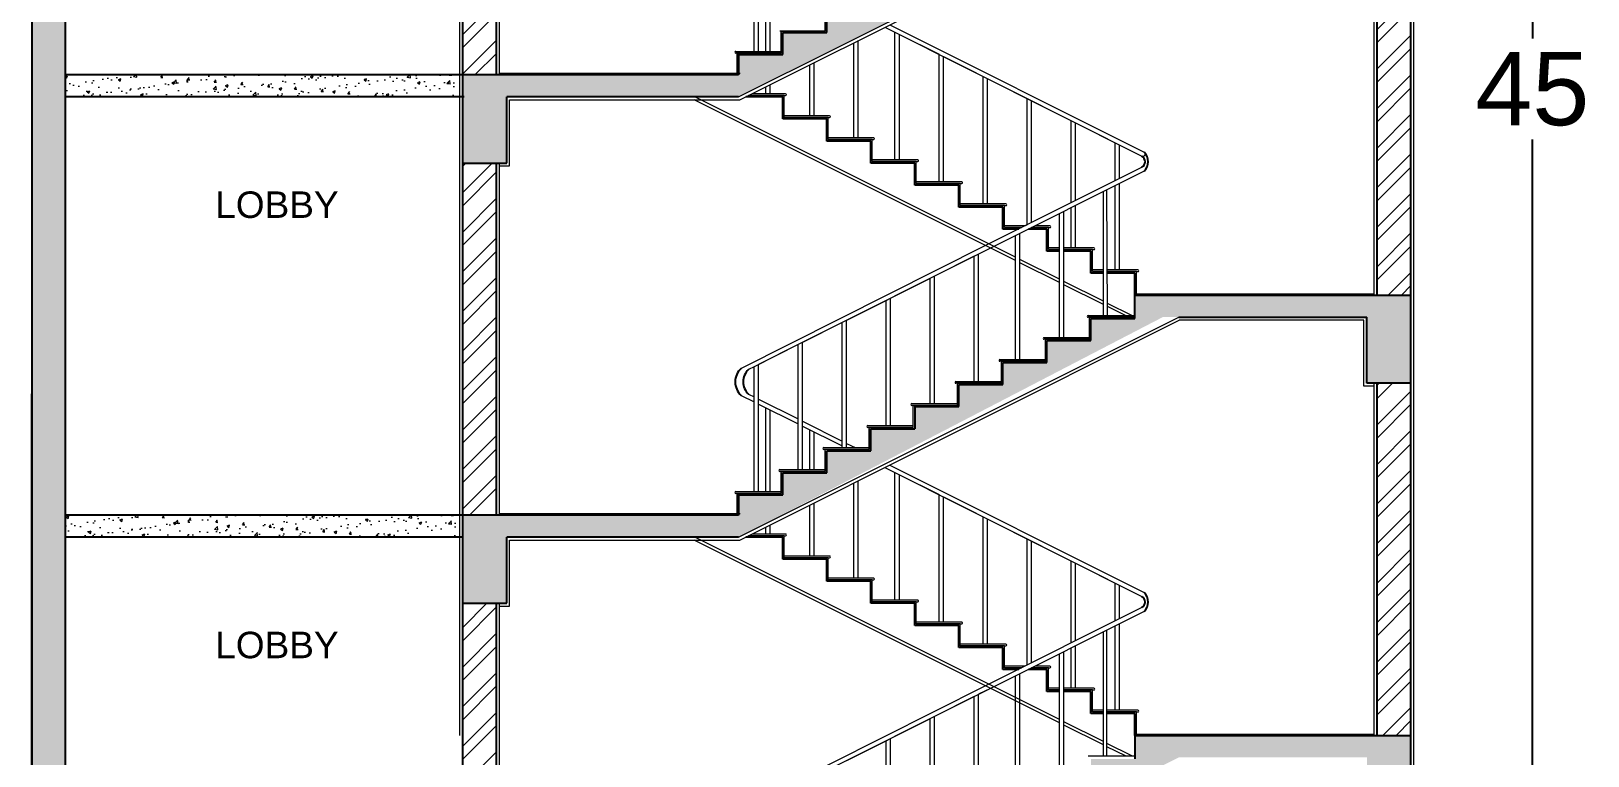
# Model space of a CAD drawing. Header units: metres. Extents: x 29392 to 32022, y 3934 to 33962.
# Drawn here: x 29749.95 to 29760.56, y 4075.76 to 4080.7 of the extents above; entities that cross this region are included whole.
import ezdxf

# ---------------------------------------------------------------- set-up
doc = ezdxf.new("R2010")
doc.units = ezdxf.units.M
for name, color, linetype, lineweight in [('HATCH', 250, 'Continuous', 13), ('Layer2', 7, 'Continuous', 5), ('PLASTER', 252, 'Continuous', 15)]:
    doc.layers.add(name, color=color, linetype=linetype, lineweight=lineweight)
doc.styles.get("Standard").update_dxf_attribs({"font": 'arial.ttf'})
doc.dimstyles.get("Standard").update_dxf_attribs({"dimtxt": 0.1, "dimasz": 0.18, "dimexe": 0.18, "dimexo": 0.0625, "dimgap": 0.09, "dimtad": 0, "dimtih": 1, "dimtoh": 1, "dimdec": 1, "dimzin": 0, "dimdsep": 46, "dimtxsty": 'Standard', "dimcen": 0.09, "dimadec": 0, "dimazin": 0, "dimtfac": 1, "dimtdec": 1, "dimtofl": 0, "dimtmove": 0, "dimatfit": 3, "dimfxl": 1, "dimtolj": 1, "dimtzin": 0, "dimarcsym": 0})

# ---------------------------------------------------------------- blocks, each defined once
blk = doc.blocks.new('*D276')
at = {"color": 0, "lineweight": -2, "transparency": 16777216}
for p, q in [((29759.433, 4102.828), (29760.357, 4102.828)), ((29760.177, 4102.648), (29760.177, 4080.645)), ((29760.177, 4057.955), (29760.177, 4079.957)), ((29759.433, 4057.775), (29760.357, 4057.775))]:
    blk.add_line(p, q, dxfattribs=at)
at = {"color": 0, "transparency": 16777216}
for points in [[(29760.147, 4102.648), (29760.207, 4102.648), (29760.177, 4102.828)], [(29760.147, 4057.955), (29760.207, 4057.955), (29760.177, 4057.775)]]:
    blk.add_solid(points, dxfattribs=at)
at = {"layer": 'Defpoints', "color": 0, "transparency": 16777216}
for p in [(29759.37, 4102.828), (29760.177, 4102.828), (29759.37, 4057.775)]:
    blk.add_point(p, dxfattribs=at)
at = {"color": 0, "transparency": 16777216, "insert": (29760.177, 4080.301), "char_height": 0.5, "attachment_point": 5}
blk.add_mtext('\\A1;45', dxfattribs=at)

msp = doc.modelspace()

# ---------------------------------------------------------------- hatches: boundary and pattern name
at = {"layer": 'HATCH', "transparency": 16777216}
h = msp.add_hatch(dxfattribs=at)
h.set_pattern_fill('AR-CONC', color=256, scale=0.001)
h.set_pattern_definition([(50, (27799.91952, 3402.4453), (0.182184669, -0.015939086), [0.01905, -0.20955]), (355, (27799.91952, 3402.4453), (-0.035243421, 0.191056845), [0.01524, -0.167640584]), (100.451445, (27799.9347, 3402.44397), (0.146941247, 0.175117752), [0.016190009, -0.178090245]), (46.1842, (27799.91952, 3402.4961), (0.27107904, -0.042042328), [0.028575, -0.314325]), (96.635558, (27799.9421, 3402.4926), (0.237404134, 0.247426125), [0.024285023, -0.26713561]), (351.184151, (27799.91952, 3402.4961), (0.237404134, 0.247426125), [0.022859967, -0.251459732]), (21, (27799.94492, 3402.4834), (0.151614391, -0.102265198), [0.01905, -0.20955]), (326, (27799.94492, 3402.4834), (0.061802028, 0.184187966), [0.01524, -0.16764]), (71.451445, (27799.95755, 3402.47488), (0.21341642, 0.081922769), [0.016190009, -0.178089938]), (37.5, (27799.919516, 3402.4453), (0.0030886033, 0.0845550389), [0, -0.165608, 0, -0.17018, 0, -0.168275]), (7.5, (27799.91952, 3402.4453), (0.0668196625, 0.100180575), [0, -0.097028, 0, -0.161798, 0, -0.064135]), (327.5, (27799.862874, 3402.4453), (0.1355905952, -0.005728744), [0, -0.0635, 0, -0.19812, 0, -0.26289]), (317.5, (27799.83747, 3402.4453), (0.1481291814, 0.025426491), [0, -0.08255, 0, -0.131572, 0, -0.18669])])
h.paths.add_polyline_path([(29749.951, 4058.675), (29750.181, 4058.675), (29750.181, 4055.683), (29750.185, 4055.631), (29750.18, 4055.973), (29750.18, 4055.931), (29750.19, 4055.772), (29750.19, 4055.879), (29750.19, 4098.397), (29750.19, 4098.397), (29749.958, 4098.397)])
h = msp.add_hatch(dxfattribs=at)
h.set_pattern_fill('ANSI32', color=256, scale=0.02)
h.set_pattern_definition([(45, (28953.65283, 3789.53923), (-0.13470384, 0.13470384), []), (45, (28953.74263, 3789.53923), (-0.13470384, 0.13470384), [])])
h.paths.add_polyline_path([(29753.12, 4080.397), (29752.89, 4080.397), (29752.89, 4083.847), (29753.12, 4083.847)])
h.paths.add_polyline_path([(29753.12, 4077.397), (29752.89, 4077.397), (29752.89, 4079.797), (29753.12, 4079.797), (29753.12, 4079.777)])
h.paths.add_polyline_path([(29759.35, 4078.897), (29759.12, 4078.897), (29759.12, 4081.297), (29759.35, 4081.297)])
h.paths.add_polyline_path([(29759.35, 4078.297), (29759.35, 4075.897), (29759.12, 4075.897), (29759.12, 4078.297)])
h.paths.add_polyline_path([(29759.35, 4075.297), (29759.35, 4072.897), (29759.12, 4072.897), (29759.12, 4075.297)])
h.paths.add_polyline_path([(29753.12, 4071.397), (29752.89, 4071.397), (29752.89, 4073.797), (29753.12, 4073.797), (29753.12, 4073.777)])
h.paths.add_polyline_path([(29752.89, 4074.397), (29752.89, 4076.797), (29753.12, 4076.797), (29753.12, 4076.777), (29753.12, 4074.397)])
h = msp.add_hatch(dxfattribs=at)
h.set_pattern_fill('AR-CONC', color=256, scale=0.001)
h.set_pattern_definition([(50, (28953.65283, 3807.53923), (0.18218467, -0.015939086), [0.01905, -0.20955]), (355, (28953.65283, 3807.53923), (-0.03524342, 0.191056845), [0.01524, -0.167640584]), (100.451445, (28953.66801, 3807.5379), (0.146941247, 0.175117752), [0.01619001, -0.178090245]), (46.1842, (28953.65283, 3807.59003), (0.27107904, -0.04204233), [0.028575, -0.314325]), (96.635558, (28953.67542, 3807.58652), (0.23740413, 0.247426125), [0.02428502, -0.26713561]), (351.18415, (28953.65283, 3807.59003), (0.23740413, 0.24742612), [0.02285997, -0.25145973]), (21, (28953.67823, 3807.57733), (0.15161439, -0.102265198), [0.01905, -0.20955]), (326, (28953.67823, 3807.57733), (0.06180203, 0.184187966), [0.01524, -0.16764]), (71.451445, (28953.69087, 3807.5688), (0.21341642, 0.08192277), [0.01619001, -0.178089938]), (37.5, (28953.65283, 3807.53923), (0.0030886033, 0.084555039), [0, -0.165608, 0, -0.17018, 0, -0.168275]), (7.5, (28953.65283, 3807.53923), (0.0668196625, 0.100180575), [0, -0.097028, 0, -0.161798, 0, -0.064135]), (327.5, (28953.59619, 3807.53923), (0.135590595, -0.005728744), [0, -0.0635, 0, -0.19812, 0, -0.26289]), (317.5, (28953.57079, 3807.53923), (0.148129181, 0.025426491), [0, -0.08255, 0, -0.131572, 0, -0.18669])])
h.paths.add_polyline_path([(29759.05, 4078.747), (29757.659, 4078.747), (29754.77, 4077.247), (29753.19, 4077.247), (29753.19, 4076.797), (29752.89, 4076.797), (29752.89, 4077.397), (29754.77, 4077.397), (29754.77, 4077.537), (29755.07, 4077.537), (29755.07, 4077.687), (29755.37, 4077.687), (29755.37, 4077.837), (29755.67, 4077.837), (29755.67, 4077.945), (29755.67, 4077.987), (29755.97, 4077.987), (29755.97, 4078.137), (29756.27, 4078.137), (29756.27, 4078.287), (29756.57, 4078.287), (29756.57, 4078.437), (29756.87, 4078.437), (29756.87, 4078.587), (29757.17, 4078.587), (29757.17, 4078.737), (29757.47, 4078.737), (29757.47, 4078.897), (29757.48, 4078.897), (29759.35, 4078.897), (29759.35, 4078.297), (29759.05, 4078.297)])
h.paths.add_polyline_path([(29759.05, 4081.747), (29757.769, 4081.747), (29754.769, 4080.247), (29753.19, 4080.247), (29753.19, 4079.797), (29752.89, 4079.797), (29752.89, 4080.397), (29754.77, 4080.397), (29754.78, 4080.407), (29754.77, 4080.407), (29754.77, 4080.537), (29755.07, 4080.537), (29755.07, 4080.687), (29755.37, 4080.687), (29755.37, 4080.837), (29755.67, 4080.837), (29755.67, 4080.945), (29755.67, 4080.987), (29755.97, 4080.987), (29755.97, 4081.137), (29756.27, 4081.137), (29756.27, 4081.287), (29756.57, 4081.287), (29756.57, 4081.437), (29756.87, 4081.437), (29756.87, 4081.587), (29757.17, 4081.587), (29757.17, 4081.737), (29757.445, 4081.737), (29757.47, 4081.737), (29757.47, 4081.897), (29759.35, 4081.897), (29759.35, 4081.297), (29759.05, 4081.297)])
h = msp.add_hatch(dxfattribs=at)
h.set_pattern_fill('AR-CONC', color=256, scale=0.001)
h.set_pattern_definition([(50, (27799.91952, 3360.4453), (0.182184669, -0.015939086), [0.01905, -0.20955]), (355, (27799.91952, 3360.4453), (-0.035243421, 0.191056845), [0.01524, -0.167640584]), (100.451445, (27799.9347, 3360.44397), (0.146941247, 0.175117752), [0.016190009, -0.178090245]), (46.1842, (27799.91952, 3360.4961), (0.27107904, -0.042042328), [0.028575, -0.314325]), (96.635558, (27799.9421, 3360.4926), (0.237404134, 0.247426125), [0.024285023, -0.26713561]), (351.184151, (27799.91952, 3360.4961), (0.237404134, 0.247426125), [0.022859967, -0.251459732]), (21, (27799.94492, 3360.4834), (0.151614391, -0.102265198), [0.01905, -0.20955]), (326, (27799.94492, 3360.4834), (0.061802028, 0.184187966), [0.01524, -0.16764]), (71.451445, (27799.95755, 3360.47488), (0.21341642, 0.081922769), [0.016190009, -0.178089938]), (37.5, (27799.919516, 3360.4453), (0.0030886033, 0.0845550389), [0, -0.165608, 0, -0.17018, 0, -0.168275]), (7.5, (27799.91952, 3360.4453), (0.0668196625, 0.100180575), [0, -0.097028, 0, -0.161798, 0, -0.064135]), (327.5, (27799.862874, 3360.4453), (0.1355905952, -0.005728744), [0, -0.0635, 0, -0.19812, 0, -0.26289]), (317.5, (27799.83747, 3360.4453), (0.1481291814, 0.025426491), [0, -0.08255, 0, -0.131572, 0, -0.18669])])
h.paths.add_polyline_path([(29750.19, 4080.397), (29752.88, 4080.397), (29752.88, 4080.247), (29750.19, 4080.247)])
h = msp.add_hatch(dxfattribs=at)
h.set_pattern_fill('AR-CONC', color=256, scale=0.001)
h.set_pattern_definition([(50, (27799.92952, 3357.4453), (0.182184669, -0.015939086), [0.01905, -0.20955]), (355, (27799.92952, 3357.4453), (-0.035243421, 0.191056845), [0.01524, -0.167640584]), (100.451445, (27799.9447, 3357.44397), (0.146941247, 0.175117752), [0.016190009, -0.178090245]), (46.1842, (27799.92952, 3357.4961), (0.27107904, -0.042042328), [0.028575, -0.314325]), (96.635558, (27799.9521, 3357.4926), (0.237404134, 0.247426125), [0.024285023, -0.26713561]), (351.184151, (27799.92952, 3357.4961), (0.237404134, 0.247426125), [0.022859967, -0.251459732]), (21, (27799.95492, 3357.4834), (0.151614391, -0.102265198), [0.01905, -0.20955]), (326, (27799.95492, 3357.4834), (0.061802028, 0.184187966), [0.01524, -0.16764]), (71.451445, (27799.96755, 3357.47488), (0.21341642, 0.081922769), [0.016190009, -0.178089938]), (37.5, (27799.929516, 3357.4453), (0.0030886033, 0.0845550389), [0, -0.165608, 0, -0.17018, 0, -0.168275]), (7.5, (27799.92952, 3357.4453), (0.0668196625, 0.100180575), [0, -0.097028, 0, -0.161798, 0, -0.064135]), (327.5, (27799.872874, 3357.4453), (0.1355905952, -0.005728744), [0, -0.0635, 0, -0.19812, 0, -0.26289]), (317.5, (27799.84747, 3357.4453), (0.1481291814, 0.025426491), [0, -0.08255, 0, -0.131572, 0, -0.18669])])
h.paths.add_polyline_path([(29750.18, 4077.397), (29752.87, 4077.397), (29752.87, 4077.247), (29750.18, 4077.247)])
h = msp.add_hatch(dxfattribs=at)
h.set_pattern_fill('AR-CONC', color=256, scale=0.001)
h.set_pattern_definition([(50, (28953.65283, 3801.53923), (0.18218467, -0.015939086), [0.01905, -0.20955]), (355, (28953.65283, 3801.53923), (-0.03524342, 0.191056845), [0.01524, -0.167640584]), (100.451445, (28953.66801, 3801.5379), (0.146941247, 0.175117752), [0.01619001, -0.178090245]), (46.1842, (28953.65283, 3801.59003), (0.27107904, -0.04204233), [0.028575, -0.314325]), (96.635558, (28953.67542, 3801.58652), (0.23740413, 0.247426125), [0.02428502, -0.26713561]), (351.18415, (28953.65283, 3801.59003), (0.23740413, 0.24742612), [0.02285997, -0.25145973]), (21, (28953.67823, 3801.57733), (0.15161439, -0.102265198), [0.01905, -0.20955]), (326, (28953.67823, 3801.57733), (0.06180203, 0.184187966), [0.01524, -0.16764]), (71.451445, (28953.69087, 3801.5688), (0.21341642, 0.08192277), [0.01619001, -0.178089938]), (37.5, (28953.65283, 3801.53923), (0.0030886033, 0.084555039), [0, -0.165608, 0, -0.17018, 0, -0.168275]), (7.5, (28953.65283, 3801.53923), (0.0668196625, 0.100180575), [0, -0.097028, 0, -0.161798, 0, -0.064135]), (327.5, (28953.59619, 3801.53923), (0.135590595, -0.005728744), [0, -0.0635, 0, -0.19812, 0, -0.26289]), (317.5, (28953.57079, 3801.53923), (0.148129181, 0.025426491), [0, -0.08255, 0, -0.131572, 0, -0.18669])])
h.paths.add_polyline_path([(29759.05, 4072.747), (29757.659, 4072.747), (29754.77, 4071.247), (29753.19, 4071.247), (29753.19, 4070.797), (29752.89, 4070.797), (29752.89, 4071.397), (29754.77, 4071.397), (29754.77, 4071.537), (29755.07, 4071.537), (29755.07, 4071.687), (29755.37, 4071.687), (29755.37, 4071.837), (29755.67, 4071.837), (29755.67, 4071.945), (29755.67, 4071.987), (29755.97, 4071.987), (29755.97, 4072.137), (29756.27, 4072.137), (29756.27, 4072.287), (29756.57, 4072.287), (29756.57, 4072.437), (29756.87, 4072.437), (29756.87, 4072.587), (29757.17, 4072.587), (29757.17, 4072.737), (29757.47, 4072.737), (29757.47, 4072.897), (29757.48, 4072.897), (29759.35, 4072.897), (29759.35, 4072.297), (29759.05, 4072.297)])
h.paths.add_polyline_path([(29759.05, 4075.747), (29757.769, 4075.747), (29754.769, 4074.247), (29753.19, 4074.247), (29753.19, 4073.797), (29752.89, 4073.797), (29752.89, 4074.397), (29754.77, 4074.397), (29754.78, 4074.407), (29754.77, 4074.407), (29754.77, 4074.537), (29755.07, 4074.537), (29755.07, 4074.687), (29755.37, 4074.687), (29755.37, 4074.837), (29755.67, 4074.837), (29755.67, 4074.945), (29755.67, 4074.987), (29755.97, 4074.987), (29755.97, 4075.137), (29756.27, 4075.137), (29756.27, 4075.287), (29756.57, 4075.287), (29756.57, 4075.437), (29756.87, 4075.437), (29756.87, 4075.587), (29757.17, 4075.587), (29757.17, 4075.737), (29757.445, 4075.737), (29757.47, 4075.737), (29757.47, 4075.897), (29759.35, 4075.897), (29759.35, 4075.297), (29759.05, 4075.297)])

# ---------------------------------------------------------------- linework, layer by layer
at = {"transparency": 16777216}
for p, q in [((29749.957, 4099.595), (29749.95, 4057.775)), ((29749.958, 4099.595), (29749.951, 4058.675)), ((29750.183, 4099.595), (29750.181, 4057.557)), ((29752.89, 4057.775), (29752.89, 4086.787)), ((29759.35, 4057.775), (29759.35, 4086.827)), ((29759.35, 4057.897), (29759.35, 4086.787)), ((29753.12, 4080.397), (29753.12, 4083.847)), ((29759.12, 4078.897), (29759.12, 4081.297)), ((29755.37, 4080.687), (29755.37, 4080.837)), ((29755.07, 4080.537), (29755.07, 4080.687)), ((29755.07, 4080.687), (29755.37, 4080.687)), ((29754.77, 4080.537), (29755.07, 4080.537)), ((29754.77, 4080.537), (29754.77, 4080.397)), ((29755.07, 4080.537), (29755.07, 4080.585)), ((29752.9, 4080.397), (29750.19, 4080.397)), ((29754.77, 4080.397), (29752.89, 4080.397)), ((29752.9, 4080.247), (29750.19, 4080.247)), ((29754.769, 4080.247), (29753.19, 4080.247)), ((29753.19, 4079.797), (29753.19, 4080.247)), ((29755.07, 4080.247), (29754.818, 4080.247)), ((29755.07, 4080.097), (29755.07, 4080.247)), ((29755.37, 4080.097), (29755.07, 4080.097)), ((29755.37, 4079.947), (29755.37, 4080.097)), ((29755.67, 4079.947), (29755.37, 4079.947)), ((29755.67, 4079.797), (29755.67, 4079.947)), ((29752.89, 4079.797), (29753.19, 4079.797)), ((29753.12, 4077.397), (29753.12, 4079.797)), ((29755.97, 4079.797), (29755.67, 4079.797)), ((29755.97, 4079.647), (29755.97, 4079.797)), ((29756.27, 4079.647), (29755.97, 4079.647)), ((29756.27, 4079.497), (29756.27, 4079.647)), ((29756.57, 4079.497), (29756.27, 4079.497)), ((29756.57, 4079.347), (29756.57, 4079.497)), ((29756.678, 4079.347), (29756.57, 4079.347)), ((29756.87, 4079.347), (29756.745, 4079.347)), ((29756.87, 4079.197), (29756.87, 4079.347)), ((29756.955, 4079.197), (29756.87, 4079.197)), ((29757.17, 4079.197), (29756.985, 4079.197)), ((29757.17, 4079.047), (29757.17, 4079.197)), ((29757.255, 4079.047), (29757.17, 4079.047)), ((29757.47, 4079.047), (29757.282, 4079.047)), ((29757.47, 4078.897), (29757.47, 4079.047)), ((29757.47, 4078.897), (29759.35, 4078.897)), ((29757.47, 4078.737), (29757.47, 4078.897)), ((29757.17, 4078.587), (29757.17, 4078.737)), ((29757.17, 4078.737), (29757.445, 4078.737)), ((29757.17, 4078.737), (29757.47, 4078.737)), ((29757.769, 4078.747), (29759.05, 4078.747)), ((29759.05, 4078.297), (29759.05, 4078.747)), ((29756.87, 4078.437), (29756.87, 4078.587)), ((29756.87, 4078.587), (29757.17, 4078.587)), ((29756.57, 4078.287), (29756.57, 4078.437)), ((29756.57, 4078.437), (29756.87, 4078.437)), ((29756.27, 4078.137), (29756.27, 4078.287)), ((29756.27, 4078.287), (29756.57, 4078.287)), ((29759.35, 4078.297), (29759.05, 4078.297)), ((29759.12, 4075.897), (29759.12, 4078.297)), ((29755.97, 4078.137), (29756.27, 4078.137)), ((29755.97, 4078.137), (29755.97, 4077.987)), ((29755.67, 4077.945), (29755.67, 4077.987)), ((29755.67, 4077.987), (29755.97, 4077.987)), ((29755.67, 4077.837), (29755.67, 4077.945)), ((29755.37, 4077.687), (29755.37, 4077.837)), ((29755.37, 4077.837), (29755.67, 4077.837)), ((29755.07, 4077.537), (29755.07, 4077.687)), ((29755.07, 4077.687), (29755.37, 4077.687)), ((29754.77, 4077.537), (29755.07, 4077.537)), ((29754.77, 4077.537), (29754.77, 4077.397)), ((29755.07, 4077.537), (29755.07, 4077.585)), ((29752.89, 4077.397), (29750.18, 4077.397)), ((29754.77, 4077.397), (29752.89, 4077.397)), ((29752.89, 4077.247), (29750.18, 4077.247)), ((29754.769, 4077.247), (29753.19, 4077.247)), ((29753.19, 4076.797), (29753.19, 4077.247)), ((29755.07, 4077.247), (29754.818, 4077.247)), ((29755.07, 4077.097), (29755.07, 4077.247)), ((29755.37, 4077.097), (29755.07, 4077.097)), ((29755.37, 4076.947), (29755.37, 4077.097)), ((29755.67, 4076.947), (29755.37, 4076.947)), ((29755.67, 4076.797), (29755.67, 4076.947)), ((29752.89, 4076.797), (29753.19, 4076.797)), ((29753.12, 4074.397), (29753.12, 4076.797)), ((29755.97, 4076.797), (29755.67, 4076.797)), ((29755.97, 4076.647), (29755.97, 4076.797)), ((29756.27, 4076.647), (29755.97, 4076.647)), ((29756.27, 4076.497), (29756.27, 4076.647)), ((29756.57, 4076.497), (29756.27, 4076.497)), ((29756.57, 4076.347), (29756.57, 4076.497)), ((29756.678, 4076.347), (29756.57, 4076.347)), ((29756.87, 4076.347), (29756.745, 4076.347)), ((29756.87, 4076.197), (29756.87, 4076.347)), ((29756.955, 4076.197), (29756.87, 4076.197)), ((29757.17, 4076.197), (29756.985, 4076.197)), ((29757.17, 4076.047), (29757.17, 4076.197)), ((29757.255, 4076.047), (29757.17, 4076.047)), ((29757.47, 4076.047), (29757.279, 4076.047)), ((29757.47, 4075.897), (29757.47, 4076.047)), ((29757.47, 4075.897), (29759.35, 4075.897)), ((29757.47, 4075.897), (29757.47, 4075.737))]:
    msp.add_line(p, q, dxfattribs=at)
for centre, radius, start, end in [((29757.469, 4079.806), 0.0901, 314.5661, 45.4339), ((29757.495, 4079.806), 0.0439, 300.0637, 59.9363), ((29754.87, 4078.306), 0.124, 132.0013, 227.9987), ((29754.916, 4078.306), 0.115, 133.3806, 226.6194), ((29757.495, 4076.806), 0.0439, 300.0637, 59.9363), ((29757.469, 4076.806), 0.0901, 314.5661, 45.4339)]:
    msp.add_arc(centre, radius, start, end, dxfattribs=at)
at = {"layer": 'Layer2', "transparency": 16777216}
for p, q in [((29754.769, 4080.247), (29757.769, 4081.747)), ((29756.655, 4079.155), (29754.471, 4080.247)), ((29756.955, 4079.005), (29756.685, 4079.14)), ((29757.255, 4078.855), (29756.985, 4078.99)), ((29757.449, 4078.758), (29757.283, 4078.841)), ((29754.769, 4077.247), (29757.769, 4078.747)), ((29756.955, 4076.005), (29754.471, 4077.247)), ((29757.255, 4075.855), (29756.985, 4075.99)), ((29757.449, 4075.758), (29757.279, 4075.843))]:
    msp.add_line(p, q, dxfattribs=at)
at = {"layer": 'PLASTER', "transparency": 16777216}
for p, q in [((29752.87, 4075.897), (29752.87, 4086.787)), ((29752.87, 4075.897), (29752.87, 4086.787)), ((29759.37, 4057.775), (29759.37, 4086.787)), ((29753.14, 4080.397), (29753.14, 4083.826)), ((29754.778, 4080.227), (29757.774, 4081.727)), ((29759.1, 4078.897), (29759.1, 4081.297)), ((29755.36, 4080.696), (29755.36, 4080.846)), ((29755.36, 4080.696), (29755.05, 4080.696)), ((29755.06, 4080.546), (29755.06, 4080.696)), ((29755.06, 4080.696), (29755.255, 4080.696)), ((29754.75, 4080.558), (29755.06, 4080.558)), ((29755.06, 4080.546), (29754.75, 4080.546)), ((29754.77, 4080.546), (29754.758, 4080.546)), ((29754.758, 4080.546), (29754.758, 4080.407)), ((29754.77, 4080.537), (29754.77, 4080.546)), ((29754.78, 4080.546), (29754.955, 4080.546)), ((29755.06, 4080.546), (29755.06, 4080.584)), ((29754.78, 4080.407), (29753.14, 4080.407)), ((29753.21, 4079.777), (29753.21, 4080.227)), ((29753.21, 4080.227), (29754.778, 4080.227)), ((29756.655, 4079.133), (29754.467, 4080.227)), ((29755.08, 4080.257), (29754.838, 4080.257)), ((29754.838, 4080.257), (29755.09, 4080.257)), ((29755.09, 4080.269), (29754.862, 4080.269)), ((29755.08, 4080.107), (29755.08, 4080.257)), ((29755.39, 4080.119), (29755.08, 4080.119)), ((29755.38, 4080.107), (29755.08, 4080.107)), ((29755.08, 4080.107), (29755.39, 4080.107)), ((29755.38, 4079.957), (29755.38, 4080.107)), ((29755.69, 4079.969), (29755.38, 4079.969)), ((29755.68, 4079.957), (29755.38, 4079.957)), ((29755.38, 4079.957), (29755.69, 4079.957)), ((29755.68, 4079.807), (29755.68, 4079.957)), ((29753.12, 4079.797), (29753.12, 4079.777)), ((29753.14, 4077.397), (29753.14, 4079.797)), ((29753.14, 4079.777), (29753.21, 4079.777)), ((29755.99, 4079.819), (29755.68, 4079.819)), ((29755.98, 4079.807), (29755.68, 4079.807)), ((29755.68, 4079.807), (29755.99, 4079.807)), ((29755.98, 4079.657), (29755.98, 4079.807)), ((29756.29, 4079.669), (29755.98, 4079.669)), ((29756.28, 4079.657), (29755.98, 4079.657)), ((29755.98, 4079.657), (29756.29, 4079.657)), ((29756.28, 4079.507), (29756.28, 4079.657)), ((29756.59, 4079.519), (29756.28, 4079.519)), ((29756.58, 4079.507), (29756.28, 4079.507)), ((29756.28, 4079.507), (29756.59, 4079.507)), ((29756.58, 4079.357), (29756.58, 4079.507)), ((29756.722, 4079.369), (29756.58, 4079.369)), ((29756.698, 4079.357), (29756.58, 4079.357)), ((29756.58, 4079.357), (29756.698, 4079.357)), ((29756.88, 4079.357), (29756.765, 4079.357)), ((29756.765, 4079.357), (29756.89, 4079.357)), ((29756.89, 4079.369), (29756.789, 4079.369)), ((29756.88, 4079.207), (29756.88, 4079.357)), ((29756.955, 4079.219), (29756.88, 4079.219)), ((29757.19, 4079.219), (29756.985, 4079.219)), ((29756.955, 4078.982), (29756.685, 4079.118)), ((29756.955, 4079.207), (29756.88, 4079.207)), ((29756.88, 4079.207), (29756.955, 4079.207)), ((29757.18, 4079.207), (29756.985, 4079.207)), ((29756.985, 4079.207), (29757.19, 4079.207)), ((29757.18, 4079.057), (29757.18, 4079.207)), ((29757.255, 4079.069), (29757.18, 4079.069)), ((29757.255, 4079.057), (29757.18, 4079.057)), ((29757.18, 4079.057), (29757.255, 4079.057)), ((29757.49, 4079.069), (29757.282, 4079.069)), ((29757.48, 4079.057), (29757.282, 4079.057)), ((29757.282, 4079.057), (29757.49, 4079.057)), ((29757.48, 4078.897), (29757.48, 4079.057)), ((29757.255, 4078.832), (29756.985, 4078.967)), ((29757.47, 4078.906), (29759.1, 4078.906)), ((29757.405, 4078.758), (29757.283, 4078.819)), ((29754.778, 4077.227), (29757.771, 4078.726)), ((29757.15, 4078.758), (29757.47, 4078.758)), ((29757.47, 4078.746), (29757.15, 4078.746)), ((29757.16, 4078.596), (29757.16, 4078.746)), ((29757.16, 4078.746), (29757.47, 4078.746)), ((29759.03, 4078.726), (29757.771, 4078.726)), ((29759.03, 4078.276), (29759.03, 4078.726)), ((29756.85, 4078.608), (29757.16, 4078.608)), ((29757.16, 4078.596), (29756.85, 4078.596)), ((29756.86, 4078.446), (29756.86, 4078.596)), ((29756.86, 4078.596), (29757.16, 4078.596)), ((29756.55, 4078.458), (29756.86, 4078.458)), ((29756.86, 4078.446), (29756.55, 4078.446)), ((29756.56, 4078.296), (29756.56, 4078.446)), ((29756.56, 4078.446), (29756.86, 4078.446)), ((29756.25, 4078.308), (29756.56, 4078.308)), ((29756.56, 4078.296), (29756.25, 4078.296)), ((29756.26, 4078.146), (29756.26, 4078.296)), ((29756.26, 4078.296), (29756.56, 4078.296)), ((29759.1, 4078.276), (29759.03, 4078.276)), ((29759.1, 4075.897), (29759.1, 4078.297)), ((29755.95, 4078.158), (29756.26, 4078.158)), ((29756.26, 4078.146), (29755.95, 4078.146)), ((29755.96, 4077.996), (29755.96, 4078.146)), ((29755.96, 4078.146), (29756.26, 4078.146)), ((29755.65, 4078.008), (29755.96, 4078.008)), ((29755.96, 4077.996), (29755.65, 4077.996)), ((29755.66, 4077.846), (29755.66, 4077.996)), ((29755.66, 4077.996), (29755.96, 4077.996)), ((29755.35, 4077.858), (29755.66, 4077.858)), ((29755.66, 4077.846), (29755.35, 4077.846)), ((29755.36, 4077.696), (29755.36, 4077.846)), ((29755.05, 4077.708), (29755.36, 4077.708)), ((29755.36, 4077.696), (29755.05, 4077.696)), ((29755.06, 4077.546), (29755.06, 4077.696)), ((29755.06, 4077.696), (29755.255, 4077.696)), ((29754.75, 4077.558), (29755.06, 4077.558)), ((29755.06, 4077.546), (29754.75, 4077.546)), ((29754.77, 4077.546), (29754.758, 4077.546)), ((29754.758, 4077.546), (29754.758, 4077.407)), ((29754.77, 4077.537), (29754.77, 4077.546)), ((29754.78, 4077.546), (29754.955, 4077.546)), ((29755.06, 4077.546), (29755.06, 4077.584)), ((29754.78, 4077.407), (29753.14, 4077.407)), ((29753.21, 4076.777), (29753.21, 4077.227)), ((29753.21, 4077.227), (29754.778, 4077.227)), ((29756.955, 4075.982), (29754.467, 4077.227)), ((29755.08, 4077.257), (29754.838, 4077.257)), ((29754.838, 4077.257), (29755.09, 4077.257)), ((29755.09, 4077.269), (29754.862, 4077.269)), ((29755.08, 4077.107), (29755.08, 4077.257)), ((29755.39, 4077.119), (29755.08, 4077.119)), ((29755.38, 4077.107), (29755.08, 4077.107)), ((29755.08, 4077.107), (29755.39, 4077.107)), ((29755.38, 4076.957), (29755.38, 4077.107)), ((29755.69, 4076.969), (29755.38, 4076.969)), ((29755.68, 4076.957), (29755.38, 4076.957)), ((29755.38, 4076.957), (29755.69, 4076.957)), ((29755.68, 4076.807), (29755.68, 4076.957)), ((29753.12, 4076.797), (29753.12, 4076.777)), ((29753.14, 4074.397), (29753.14, 4076.797)), ((29755.99, 4076.819), (29755.68, 4076.819)), ((29755.98, 4076.807), (29755.68, 4076.807)), ((29755.68, 4076.807), (29755.99, 4076.807)), ((29755.98, 4076.657), (29755.98, 4076.807)), ((29753.14, 4076.777), (29753.21, 4076.777)), ((29756.29, 4076.669), (29755.98, 4076.669)), ((29756.28, 4076.657), (29755.98, 4076.657)), ((29755.98, 4076.657), (29756.29, 4076.657)), ((29756.28, 4076.507), (29756.28, 4076.657)), ((29756.59, 4076.519), (29756.28, 4076.519)), ((29756.58, 4076.507), (29756.28, 4076.507)), ((29756.28, 4076.507), (29756.59, 4076.507)), ((29756.58, 4076.357), (29756.58, 4076.507)), ((29756.722, 4076.369), (29756.58, 4076.369)), ((29756.698, 4076.357), (29756.58, 4076.357)), ((29756.58, 4076.357), (29756.698, 4076.357)), ((29756.88, 4076.357), (29756.765, 4076.357)), ((29756.765, 4076.357), (29756.89, 4076.357)), ((29756.89, 4076.369), (29756.789, 4076.369)), ((29756.88, 4076.207), (29756.88, 4076.357)), ((29756.955, 4076.219), (29756.88, 4076.219)), ((29756.955, 4076.207), (29756.88, 4076.207)), ((29756.88, 4076.207), (29756.955, 4076.207)), ((29757.19, 4076.219), (29756.985, 4076.219)), ((29757.18, 4076.207), (29756.985, 4076.207)), ((29756.985, 4076.207), (29757.19, 4076.207)), ((29757.18, 4076.057), (29757.18, 4076.207)), ((29757.255, 4076.069), (29757.18, 4076.069)), ((29757.255, 4076.057), (29757.18, 4076.057)), ((29757.18, 4076.057), (29757.255, 4076.057)), ((29757.49, 4076.069), (29757.279, 4076.069)), ((29757.48, 4076.057), (29757.279, 4076.057)), ((29757.279, 4076.057), (29757.49, 4076.057)), ((29757.48, 4075.897), (29757.48, 4076.057)), ((29757.255, 4075.832), (29756.985, 4075.967)), ((29757.47, 4075.906), (29759.1, 4075.906)), ((29757.15, 4075.758), (29757.47, 4075.758)), ((29757.405, 4075.758), (29757.279, 4075.82))]:
    msp.add_line(p, q, dxfattribs=at)
at = {"layer": 'PLASTER', "color": 18, "linetype": 'Continuous', "lineweight": 20, "ltscale": 5, "true_color": 0x000000, "transparency": 16777216}
for p, q in [((29754.875, 4080.558), (29754.875, 4081.17)), ((29754.905, 4080.558), (29754.905, 4081.155)), ((29754.955, 4080.558), (29754.955, 4081.129)), ((29754.985, 4080.558), (29754.985, 4081.115)), ((29755.767, 4080.723), (29755.835, 4080.688)), ((29755.767, 4080.723), (29757.517, 4079.844)), ((29755.8, 4080.739), (29757.532, 4079.871)), ((29755.555, 4079.969), (29755.555, 4080.617)), ((29755.585, 4079.969), (29755.585, 4080.632)), ((29755.835, 4079.819), (29755.835, 4080.688)), ((29755.865, 4080.673), (29756.135, 4080.538)), ((29755.865, 4079.819), (29755.865, 4080.673)), ((29756.135, 4079.669), (29756.135, 4080.538)), ((29756.165, 4080.523), (29757.508, 4079.849)), ((29756.165, 4079.669), (29756.165, 4080.523)), ((29755.255, 4080.119), (29755.255, 4080.466)), ((29755.285, 4080.119), (29755.285, 4080.481)), ((29756.435, 4079.519), (29756.435, 4080.387)), ((29754.955, 4080.269), (29754.955, 4080.316)), ((29754.985, 4080.269), (29754.985, 4080.331)), ((29756.465, 4079.519), (29756.465, 4080.372)), ((29756.735, 4079.376), (29756.735, 4080.237)), ((29756.765, 4079.391), (29756.765, 4080.222)), ((29757.035, 4079.526), (29757.035, 4080.086)), ((29757.065, 4079.541), (29757.065, 4080.071)), ((29757.335, 4079.677), (29757.335, 4079.936)), ((29757.365, 4079.692), (29757.365, 4079.921)), ((29757.532, 4079.776), (29756.452, 4079.234)), ((29757.532, 4079.742), (29756.486, 4079.217)), ((29757.335, 4079.069), (29757.335, 4079.643)), ((29757.365, 4079.069), (29757.365, 4079.658)), ((29757.255, 4078.758), (29757.255, 4079.603)), ((29757.283, 4078.758), (29757.279, 4079.615)), ((29756.955, 4078.982), (29756.955, 4079.453)), ((29756.985, 4078.967), (29756.985, 4079.468)), ((29757.035, 4079.219), (29757.035, 4079.493)), ((29757.065, 4079.219), (29757.065, 4079.508)), ((29756.735, 4079.376), (29756.722, 4079.369)), ((29756.452, 4079.234), (29754.787, 4078.398)), ((29756.655, 4078.458), (29756.655, 4079.302)), ((29756.685, 4078.458), (29756.685, 4079.317)), ((29756.486, 4079.217), (29755.175, 4078.56)), ((29756.375, 4079.162), (29756.105, 4079.026)), ((29756.375, 4078.308), (29756.375, 4079.162)), ((29756.486, 4079.217), (29756.405, 4079.177)), ((29756.405, 4078.308), (29756.405, 4079.177)), ((29756.075, 4079.011), (29755.505, 4078.725)), ((29756.075, 4078.158), (29756.075, 4079.011)), ((29756.105, 4078.158), (29756.105, 4079.026)), ((29756.955, 4078.608), (29756.955, 4078.982)), ((29756.985, 4078.608), (29756.985, 4078.967)), ((29755.775, 4078.008), (29755.775, 4078.861)), ((29755.805, 4078.008), (29755.805, 4078.876)), ((29755.475, 4078.71), (29755.205, 4078.575)), ((29755.475, 4078.71), (29755.205, 4078.575)), ((29755.475, 4077.858), (29755.475, 4078.71)), ((29755.505, 4077.858), (29755.505, 4078.725)), ((29755.175, 4078.56), (29754.875, 4078.409)), ((29755.175, 4078.56), (29754.905, 4078.424)), ((29755.175, 4077.708), (29755.175, 4078.56)), ((29755.205, 4077.708), (29755.205, 4078.575)), ((29754.875, 4078.409), (29754.837, 4078.39)), ((29754.875, 4078.409), (29754.837, 4078.39)), ((29754.875, 4078.203), (29754.875, 4078.409)), ((29754.905, 4078.188), (29754.905, 4078.424)), ((29754.787, 4078.214), (29754.875, 4078.17)), ((29754.837, 4078.222), (29754.875, 4078.203)), ((29754.875, 4077.558), (29754.875, 4078.203)), ((29754.905, 4078.188), (29755.175, 4078.053)), ((29754.905, 4077.558), (29754.905, 4078.188)), ((29754.905, 4078.155), (29755.175, 4078.019)), ((29754.955, 4077.558), (29754.955, 4078.129)), ((29754.985, 4077.558), (29754.985, 4078.115)), ((29755.205, 4078.038), (29755.475, 4077.902)), ((29755.205, 4078.004), (29755.475, 4077.869)), ((29755.255, 4077.708), (29755.255, 4077.979)), ((29755.285, 4077.708), (29755.285, 4077.964)), ((29755.475, 4077.858), (29755.475, 4077.869)), ((29755.505, 4077.887), (29755.564, 4077.858)), ((29755.8, 4077.739), (29757.532, 4076.871)), ((29755.585, 4076.969), (29755.585, 4077.632)), ((29755.767, 4077.723), (29755.835, 4077.688)), ((29755.767, 4077.723), (29757.517, 4076.844)), ((29755.835, 4076.819), (29755.835, 4077.688)), ((29755.865, 4077.673), (29756.135, 4077.538)), ((29755.865, 4076.819), (29755.865, 4077.673)), ((29755.555, 4076.969), (29755.555, 4077.617)), ((29756.135, 4076.669), (29756.135, 4077.538)), ((29756.165, 4077.523), (29757.508, 4076.849)), ((29756.165, 4076.669), (29756.165, 4077.523)), ((29755.255, 4077.119), (29755.255, 4077.466)), ((29755.285, 4077.119), (29755.285, 4077.481)), ((29754.955, 4077.269), (29754.955, 4077.316)), ((29754.985, 4077.269), (29754.985, 4077.331)), ((29756.435, 4076.519), (29756.435, 4077.387)), ((29756.465, 4076.519), (29756.465, 4077.372)), ((29756.735, 4076.376), (29756.735, 4077.237)), ((29756.765, 4076.391), (29756.765, 4077.222)), ((29757.035, 4076.527), (29757.035, 4077.086)), ((29757.065, 4076.542), (29757.065, 4077.071)), ((29757.335, 4076.677), (29757.335, 4076.936)), ((29757.365, 4076.692), (29757.365, 4076.921)), ((29757.517, 4076.768), (29756.452, 4076.234)), ((29757.532, 4076.742), (29756.486, 4076.217)), ((29757.255, 4075.758), (29757.255, 4076.603)), ((29757.279, 4075.758), (29757.279, 4076.615)), ((29757.335, 4076.069), (29757.335, 4076.643)), ((29757.365, 4076.069), (29757.365, 4076.658)), ((29756.985, 4075.967), (29756.985, 4076.468)), ((29757.035, 4076.219), (29757.035, 4076.493)), ((29757.065, 4076.219), (29757.065, 4076.508)), ((29756.955, 4075.982), (29756.955, 4076.453)), ((29756.655, 4075.458), (29756.655, 4076.302)), ((29756.685, 4075.458), (29756.685, 4076.317)), ((29756.452, 4076.234), (29754.787, 4075.398)), ((29756.486, 4076.217), (29755.175, 4075.56)), ((29756.375, 4076.162), (29756.105, 4076.026)), ((29756.375, 4075.308), (29756.375, 4076.162)), ((29756.486, 4076.217), (29756.405, 4076.177)), ((29756.405, 4075.308), (29756.405, 4076.177)), ((29756.075, 4076.011), (29755.505, 4075.725)), ((29756.075, 4075.158), (29756.075, 4076.011)), ((29756.105, 4075.158), (29756.105, 4076.026)), ((29756.955, 4075.608), (29756.955, 4075.982)), ((29756.985, 4075.608), (29756.985, 4075.967)), ((29755.775, 4075.008), (29755.775, 4075.861)), ((29755.805, 4075.008), (29755.805, 4075.876))]:
    msp.add_line(p, q, dxfattribs=at)
at = {"layer": 'PLASTER', "transparency": 16777216}
for centre, start, end in [((29754.75, 4080.552), 90, 270), ((29755.09, 4080.263), 270, 90), ((29755.39, 4080.113), 270, 90), ((29755.69, 4079.963), 270, 90), ((29755.99, 4079.813), 270, 90), ((29756.29, 4079.663), 270, 90), ((29756.59, 4079.513), 270, 90), ((29756.89, 4079.363), 270, 90), ((29757.19, 4079.213), 270, 90), ((29757.49, 4079.063), 270, 90), ((29757.15, 4078.752), 90, 270), ((29756.85, 4078.602), 90, 270), ((29756.55, 4078.452), 90, 270), ((29756.25, 4078.302), 90, 270), ((29755.95, 4078.152), 90, 270), ((29755.65, 4078.002), 90, 270), ((29755.35, 4077.852), 90, 270), ((29755.05, 4077.702), 90, 270), ((29754.75, 4077.552), 90, 270), ((29755.09, 4077.263), 270, 90), ((29755.39, 4077.113), 270, 90), ((29755.69, 4076.963), 270, 90), ((29755.99, 4076.813), 270, 90), ((29756.29, 4076.663), 270, 90), ((29756.59, 4076.513), 270, 90), ((29756.89, 4076.363), 270, 90), ((29757.19, 4076.213), 270, 90), ((29757.49, 4076.063), 270, 90)]:
    msp.add_arc(centre, 0.006, start, end, dxfattribs=at)
at = {"layer": 'PLASTER', "color": 18, "linetype": 'Continuous', "lineweight": 20, "ltscale": 5, "true_color": 0x000000, "transparency": 16777216}
msp.add_arc((29757.524, 4079.858), 0.015, 243.0822, 57.2048, dxfattribs=at)

# ---------------------------------------------------------------- texts
at = {"transparency": 16777216}
for p in [(29751.204, 4079.423), (29751.204, 4076.423)]:
    msp.add_text('LOBBY', height=0.1805, dxfattribs=at).set_placement(p)

# ---------------------------------------------------------------- dimensions: what is measured, and where the dimension line sits
at = {"color": 251, "true_color": 0x636466}
dim = msp.add_linear_dim(base=(29760.177, 4102.828), p1=(29759.37, 4057.775), p2=(29759.37, 4102.828), angle=90, text='45', dimstyle='Standard', override={"dimtxt": 0.5}, dxfattribs=at)
dim.commit()
dim.dimension.update_dxf_attribs({"geometry": '*D276', "text_midpoint": (29760.177, 4080.301), "dimtype": 161})

doc.saveas('drawing.dxf')
